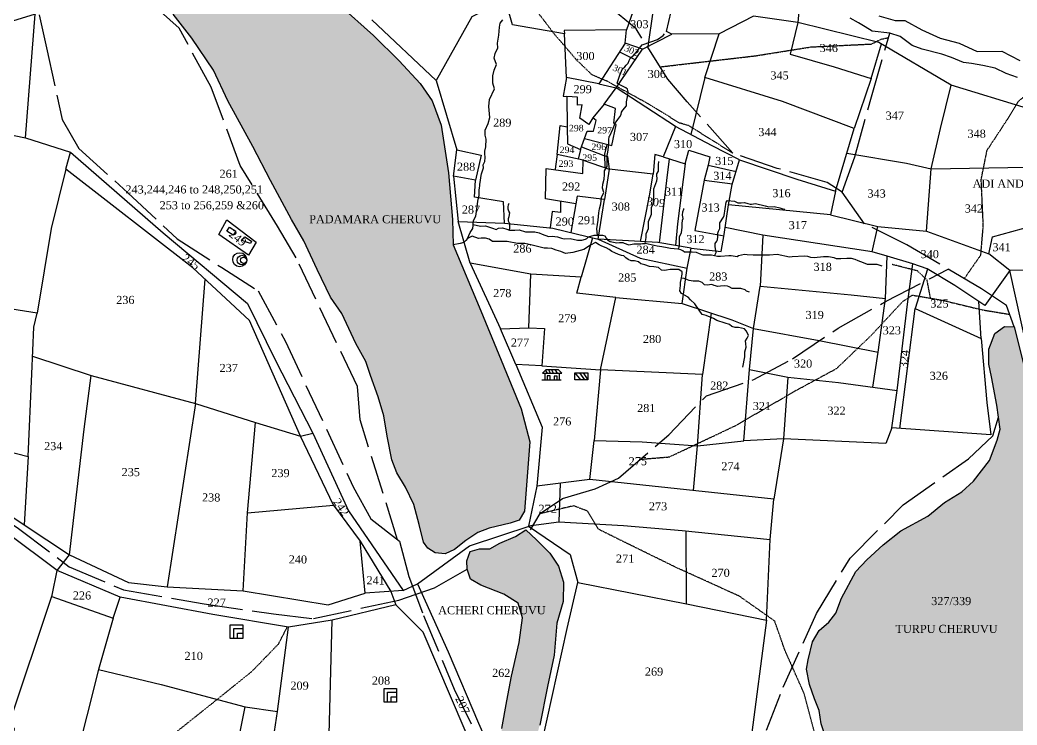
# Model space of a CAD drawing. Header units: millimetres. Extents: x 560 to 2074, y -487 to 930.
# Drawn here: x 1139 to 1447.5, y 239.2 to 457.4 of the extents above; entities that cross this region are included whole.
import ezdxf

# ---------------------------------------------------------------- set-up
doc = ezdxf.new("R2010")
doc.units = ezdxf.units.MM
doc.header["$MEASUREMENT"] = 0
doc.linetypes.add('ACAD_ISO02W100', pattern=[15, 12, -3])
doc.linetypes.add('ACAD_ISO07W100', pattern=[3, 0, -3])
for name, color, linetype in [('CARTTRACK', 30, 'ACAD_ISO02W100'), ('NALA', 4, 'Continuous'), ('ROUND WELL', 5, 'Continuous'), ('SQUAREWELL', 5, 'Continuous'), ('SURVEY_BND', 7, 'Continuous'), ('SURVEY_NO', 7, 'Continuous'), ('TEXT', 7, 'Continuous'), ('VILLAGE_AREA', 1, 'Continuous'), ('WATER_BODY', 4, 'Continuous')]:
    doc.layers.add(name, color=color, linetype=linetype)
doc.layers.add('FOOTPATH', color=150, linetype='ACAD_ISO07W100', lineweight=30)
doc.styles.get("Standard").update_dxf_attribs({"font": 'times.ttf'})

# ---------------------------------------------------------------- blocks, each defined once
blk = doc.blocks.new('123')
at = {"layer": 'SQUAREWELL'}
for points in [[(-3.04, 4.2), (0.8, 4.2), (0.8, 0), (-3.04, 0)], [(-1.97, 3.09), (0.8, 3.09), (0.8, 0), (-1.97, 0)], [(0.8, 0), (-0.8, 0), (-0.8, 1.65), (0.8, 1.65)]]:
    blk.add_lwpolyline(points, close=True, dxfattribs=at)

msp = doc.modelspace()

# ---------------------------------------------------------------- hatches: boundary and pattern name
at = {"layer": 'VILLAGE_AREA'}
h = msp.add_hatch(dxfattribs=at)
h.set_pattern_fill('ANSI31', color=256, scale=20, angle=90, style=0)
h.paths.add_polyline_path([(1473.64, 404.9), (1470.98, 413.19), (1458.24, 412.11), (1453.17, 394.35)])
h.paths.add_polyline_path([(1474.6, 400.38), (1465.43, 392.42), (1474.12, 392.36)])
h.paths.add_polyline_path([(1471.33, 385), (1459.05, 386.43), (1452.79, 380.46), (1455, 368.17), (1465.77, 370.72), (1469.64, 374.97)])
h.paths.add_polyline_path([(1492.11, 371.11), (1487.52, 375.32), (1482.22, 373.58), (1478.69, 368.99), (1477.2, 361.17), (1480.57, 361.17), (1480.57, 356.9), (1486.8, 356.44), (1496.56, 357.38), (1495.34, 365.14), (1494.97, 365.14), (1494.97, 367.46), (1494.95, 367.59), (1491.17, 366.49)])
h.paths.add_polyline_path([(1484.61, 369.41), (1483.54, 369.41), (1483.54, 373.61), (1487.38, 373.61), (1487.38, 369.41), (1485.78, 369.41)], flags=16)
h.paths.add_polyline_path([(1476.7, 374.54), (1471.87, 375.95), (1469.4, 369.45), (1469.49, 368.37), (1469.77, 368.37), (1469.77, 364.78), (1469.93, 362.79), (1475.05, 362.06), (1474.98, 364.46), (1472.41, 364.46), (1472.41, 368.66), (1476.25, 368.66), (1476.25, 366.84), (1476.7, 367.56)])
h.paths.add_polyline_path([(1433.14, 404.82), (1466.41, 404.82), (1466.41, 408.65), (1433.14, 408.65)], flags=9)
h.paths.add_polyline_path([(1447.68, 371.18), (1482.18, 371.18), (1482.18, 375.02), (1447.68, 375.02)], flags=9)
at = {"layer": 'WATER_BODY'}
h = msp.add_hatch(dxfattribs=at)
h.set_pattern_fill('DASH', color=256, scale=20, style=0)
h.paths.add_polyline_path([(1358.47, 143.96), (1358.12, 144.8), (1356.46, 145.98), (1354.6, 146.34), (1352.15, 147.46), (1349.87, 148.92), (1348.23, 148.83), (1346.24, 147.73), (1343.71, 145.96), (1341.92, 143.63), (1341.94, 142.08), (1342.22, 141.32), (1343.6, 140.65), (1346.2, 139.08), (1349.94, 135.86), (1353.01, 134.23), (1355.48, 131.51), (1358.92, 130.43), (1359.8, 131.77), (1359.91, 133.86), (1359.61, 136.01), (1358.79, 139.57)])
h.paths.add_polyline_path([(1482.46, 255.31), (1479.14, 263.22), (1473.38, 276.31), (1471.21, 288.9), (1470.85, 295.95), (1469.05, 300.55), (1462.92, 307.24), (1458.81, 317.58), (1456.36, 321.39), (1454.13, 329.16), (1450.66, 346.4), (1446.62, 362.44), (1443.67, 362.51), (1440.65, 360.36), (1438.77, 355.54), (1438.77, 350.86), (1439.64, 346.9), (1441.22, 338.14), (1442.3, 330.73), (1441.36, 327.35), (1438.99, 321.09), (1434.07, 314.65), (1430.4, 311.34), (1425.07, 308.03), (1419.95, 303.86), (1411.51, 299.3), (1406.11, 294.91), (1401, 290.31), (1397.67, 286.67), (1393.21, 278.4), (1391.48, 273.79), (1389.25, 270.99), (1386.29, 268.4), (1384.2, 264.94), (1382.91, 259.35), (1382.41, 256.41), (1383.27, 251.66), (1384.85, 247.27), (1386.29, 243.67), (1386.94, 239.57), (1388.17, 235.83), (1391.62, 233.03), (1396.75, 226.05), (1401.87, 217.71), (1405.18, 213.53), (1406.19, 210.23), (1409.14, 208.43), (1414.76, 205.55), (1417.93, 205.55), (1423.26, 205.55), (1430.03, 207.13), (1438.21, 209.29), (1440.66, 210.08), (1443.54, 209.94), (1446.79, 209), (1452.55, 206.34), (1457.73, 204.18), (1461.77, 203.75), (1466.59, 203.75), (1473.03, 203.75), (1475.97, 206.29), (1478.55, 209.29), (1480.13, 212.24), (1480.07, 214.63), (1480.79, 218.59), (1481.73, 221.82), (1483.17, 224.49), (1488.16, 228.27), (1491.76, 230.78), (1492.12, 232.87)])
h.paths.add_polyline_path([(1302.9, 292.34), (1298.84, 296.49), (1295.52, 299.57), (1292.35, 297.57), (1287.44, 295.47), (1284.41, 293.7), (1281.14, 293.71), (1278.29, 292.83), (1277.26, 289.98), (1277.33, 287.43), (1278.38, 284.29), (1281.56, 282.43), (1288.7, 279.7), (1293.14, 276.86), (1294.54, 272.38), (1293.42, 264.74), (1291.13, 254.29), (1289.68, 246.61), (1288.05, 238.07), (1287.81, 232.4), (1289.35, 229.5), (1290.38, 226.15), (1291.17, 220.32), (1292.39, 217.24), (1293.79, 216.44), (1294.77, 216.44), (1294.21, 220.56), (1292.76, 226.34), (1293.28, 229.93), (1294.63, 232.08), (1298.37, 233.8), (1299.82, 239.15), (1302.26, 251.08), (1304.26, 260.83), (1305.11, 270.66), (1307.07, 277.38), (1307.21, 283.35), (1305.61, 288.38)])
h.paths.add_polyline_path([(1294.05, 337.05), (1287.17, 353.84), (1281.62, 367.38), (1272.99, 387.78), (1272.85, 395.65), (1271.59, 410.12), (1269.35, 424.84), (1266.58, 432.43), (1262.82, 437.79), (1256.29, 444.76), (1248.41, 452.58), (1237.77, 462.14), (1232.41, 468.93), (1230.98, 473.93), (1228.38, 479.73), (1224.99, 483.57), (1221.5, 485.36), (1212.79, 488.96), (1203.43, 491.89), (1195.73, 495.88), (1183.45, 502.57), (1174.69, 506.08), (1170.38, 507.6), (1165.48, 510.03), (1159.21, 512.59), (1152.47, 515.71), (1151.38, 516.04), (1151.38, 514.46), (1152.08, 512.36), (1153.35, 509), (1155.57, 506.01), (1157.23, 503.35), (1158.83, 497.32), (1160.42, 492.75), (1165.63, 486.53), (1169.25, 481.13), (1172.24, 475.61), (1173.58, 471.04), (1176.14, 468.25), (1181.61, 463.93), (1186.44, 459.17), (1192.16, 451.8), (1198.83, 441.9), (1203.36, 432.38), (1211.05, 418.28), (1216.52, 407.76), (1223.01, 395.69), (1226.8, 389.08), (1230.98, 380.22), (1235.08, 371.61), (1238.58, 366.52), (1242.91, 357.23), (1246.02, 351.68), (1247.49, 347.39), (1249.79, 340.72), (1251.55, 334.9), (1252.62, 328.54), (1254.01, 321.29), (1255.56, 317.28), (1258.27, 312.75), (1260.86, 307.44), (1262.53, 301.21), (1263.88, 295.81), (1265.23, 293.87), (1267.51, 292.42), (1270.57, 292.11), (1273.45, 293.47), (1276.96, 296.28), (1280.71, 298.75), (1284.13, 300.1), (1290.72, 301.6), (1293.48, 302.56), (1295.12, 305.41), (1296.74, 326.81)])
h.paths.add_polyline_path([(1666, 501.82), (1660.63, 504.33), (1653.59, 506.57), (1647.16, 507.8), (1642.29, 506.62), (1640.11, 504.72), (1637.37, 500.76), (1636.48, 495.37), (1636.48, 488.84), (1638.99, 484.87), (1643.3, 483.14), (1645.87, 482.81), (1649, 482.03), (1652.69, 482.03), (1658.34, 482.08), (1663.32, 483.26), (1665.33, 484.37), (1667.79, 488.23), (1668.91, 492.44), (1668.91, 496.24), (1667.96, 499.42)])
h.paths.add_polyline_path([(1671.16, 452.94), (1670.54, 455.88), (1667.98, 457.66), (1661.78, 455.96), (1659.38, 454.72), (1651.71, 453.56), (1649.69, 451.08), (1649.77, 447.37), (1650, 444.89), (1653.18, 442.88), (1655.81, 443.34), (1660.31, 444.19), (1662.94, 444.97), (1666.43, 445.12), (1668.99, 445.97), (1670.23, 447.76), (1671.39, 450.31)])
h.paths.add_polyline_path([(1731.92, 159.93), (1729.78, 161.28), (1725.52, 162.54), (1720.95, 162.17), (1719.19, 160.36), (1720.24, 158.96), (1721.81, 158), (1723.34, 157.91), (1726.1, 157.04), (1728.55, 153.94), (1729.25, 151.01), (1727.94, 147.17), (1726.19, 142.19), (1726.92, 141.86), (1727.54, 141.86), (1728.42, 142.08), (1729.52, 143.45), (1730.12, 144.5), (1731.28, 146.15), (1733.21, 149.14), (1733.77, 152.33), (1732.57, 157.82)])
h.paths.add_polyline_path([(1578.74, 101.51), (1575.72, 103.75), (1571.57, 106.55), (1566.3, 109.32), (1564.54, 110.26), (1563.01, 110.52), (1561.82, 110.29), (1560.66, 109.59), (1559.57, 108.28), (1558.83, 107.23), (1557.89, 105.26), (1556.4, 101.6), (1555.98, 97.4), (1555.95, 94.23), (1556.66, 91.99), (1558.52, 90.64), (1559.57, 90.2), (1561.74, 89.49), (1562.78, 88.74), (1562.78, 87.99), (1562.56, 86.5), (1560.69, 83.76), (1561.48, 83.08), (1562.93, 83.08), (1564.09, 83.11), (1567.67, 81.82), (1570.18, 82.05), (1573.15, 85.47), (1576.12, 89.65), (1578.4, 94.13), (1579.3, 97.67)])
h.paths.add_polyline_path([(1409.28, 266.99), (1441.42, 266.99), (1441.42, 270.82), (1409.28, 270.82)], flags=24)
h.paths.add_polyline_path([(1420.3, 275.59), (1433.71, 275.59), (1433.71, 279.51), (1420.3, 279.51)], flags=24)
h.paths.add_polyline_path([(1267.76, 272.76), (1301.54, 272.76), (1301.54, 276.59), (1267.76, 276.59)], flags=9)
h.paths.add_polyline_path([(1227.85, 393.79), (1269.02, 393.79), (1269.02, 397.63), (1227.85, 397.63)], flags=24)
h.paths.add_polyline_path([(1562.85, 94.43), (1569.65, 94.43), (1569.65, 98.24), (1562.85, 98.24)], flags=24)

# ---------------------------------------------------------------- linework, layer by layer
at = {"layer": 'CARTTRACK'}
for points in [[(1446.62, 362.44), (1444.26, 369.04), (1436.55, 374.23), (1413.42, 387.8), (1400.34, 394.33), (1393.42, 404.11), (1388.73, 407.13), (1373.3, 411.48), (1359.56, 416.17), (1345.47, 432.07), (1339.44, 439.11), (1329.68, 454.62), (1322.63, 460.48), (1312.91, 462.65), (1287.6, 470.52), (1270.11, 480.29), (1250.83, 496.37), (1232.89, 513.45), (1214.08, 531.99), (1210.3, 541.48)], [(1137.52, 527.16), (1144.29, 508.48), (1144.56, 495.76), (1141.73, 484.13), (1141.73, 473.68), (1147.23, 448.77), (1152.07, 426.58), (1157.16, 417.61), (1172.32, 403.95), (1187.63, 389.65), (1201.44, 380.81), (1212.71, 373.58), (1221.16, 357.91), (1242.1, 312.94), (1247.61, 302.99), (1256.47, 296.03), (1259.29, 285.12), (1263.85, 273.07), (1273.37, 250.3), (1287.6, 221.31), (1291.05, 212.17)], [(1255.85, 296.51), (1244.23, 333.61), (1243.39, 343.92), (1224.45, 383.75), (1218.65, 393.57), (1207.18, 412.34), (1198.15, 436.62), (1188.26, 454.84), (1179.56, 462.58), (1169.91, 470.96), (1156.53, 487.67), (1147.99, 496.67), (1131.1, 516.14)], [(1393.42, 404.11), (1397.37, 415.09), (1402.47, 433.67), (1408.12, 453.36)], [(1297.01, 299.58), (1299.96, 304.6), (1306.92, 309.3), (1316.97, 312.31), (1324.2, 315.6), (1339.77, 328.95), (1351.4, 341.09), (1366.1, 346.13), (1378.02, 352.52), (1392.16, 362.02), (1406.98, 370.35), (1420.43, 377.29), (1426.19, 380.31)], [(1019.14, 340.28), (1033.87, 334.81), (1061.56, 328.6), (1091.55, 320.35), (1119.76, 312.5), (1138.52, 300.05), (1154.24, 288.17), (1171.08, 280.98), (1195.99, 276.69), (1217.43, 273.55), (1229.79, 272.12), (1256.21, 277.83), (1267.28, 281.6), (1277.33, 287.43)], [(1370.02, 237.55), (1375.15, 250.87), (1385.42, 273.66), (1395.9, 290.82), (1412.32, 307.35), (1432.45, 321.52), (1440, 328.69), (1441.76, 334.44)]]:
    msp.add_lwpolyline(points, dxfattribs=at)
at = {"layer": 'FOOTPATH', "ltscale": 0.01}
for points in [[(1359.56, 416.17), (1345.87, 424.74), (1343.08, 425.5), (1333.34, 431.48), (1320.64, 438.46), (1316.05, 440.41), (1311.38, 444.86), (1304.35, 453.06), (1298.91, 460.2), (1292.65, 464.72), (1287.6, 470.52)], [(1337.05, 442.9), (1366.46, 446.31), (1383.73, 449.06), (1402.49, 449.98), (1405.48, 451.48), (1407.71, 451.94)], [(1431.22, 377.36), (1436.31, 384.66), (1437.08, 393.77), (1436.43, 408.01), (1438.24, 417.06), (1444.15, 426.04), (1448, 432.32), (1456.38, 438.91)], [(1420.75, 371.28), (1419.68, 376.9), (1416.69, 379.74), (1408.88, 381.72)], [(1331.02, 321.44), (1339.96, 322.17), (1360.26, 331.78), (1379.24, 342.8), (1391.72, 349.56), (1402.4, 359.77), (1412.17, 370.29), (1415.14, 372.24), (1424.45, 370.65), (1436.8, 367.68), (1445.25, 366.29)], [(1381.84, 216.86), (1385.42, 223.87), (1385.62, 233.92), (1381.61, 248.98), (1375.69, 262.32), (1372.54, 271.34), (1361.57, 279.06), (1341.97, 287.96), (1324.13, 296.72), (1318.02, 299.77), (1314.59, 305.39), (1310.3, 307.01), (1299.96, 304.6)], [(1137.36, 197.79), (1146.26, 203.6), (1154.39, 211.51), (1169.83, 222.68), (1182.8, 233.39), (1199.3, 246.53), (1210.81, 255.8), (1219.01, 264.27), (1221.6, 269.31)]]:
    msp.add_lwpolyline(points, dxfattribs=at)
at = {"layer": 'NALA'}
for points in [[(1277.46, 389.72), (1278.25, 391.59), (1279.14, 392.83), (1279.23, 393.75), (1279.23, 394.5), (1279.36, 395.39), (1280.02, 396.67), (1280.73, 401.91), (1281.04, 403.1), (1281.04, 404.64), (1281.22, 405.53), (1281.31, 405.97), (1281.31, 406.58), (1281.48, 407.69), (1281.57, 408.7), (1281.79, 409.81), (1282.41, 411.62), (1282.32, 412.59), (1282.81, 413.65), (1282.94, 414.8), (1282.85, 416.03), (1282.85, 416.83), (1283.12, 418.15), (1283.26, 420.52), (1282.9, 421.71), (1282.9, 423.35), (1283.83, 425.33), (1284.41, 427.19), (1284.32, 428.34), (1284.1, 430.63), (1284.32, 432.84), (1285.78, 436.13), (1285.29, 437.9), (1285.29, 440.1), (1285.69, 441.83), (1286.4, 443.59), (1285.73, 445.62), (1286.04, 446.99), (1286.84, 448.79), (1286.75, 450.2), (1287.15, 452.67), (1287.42, 455.15), (1287.55, 456.38), (1288.39, 457.44)], [(1447.67, 439.63), (1444.11, 440.83), (1440.74, 442.46), (1436.94, 443.3), (1433.44, 443.96), (1430.91, 444.27), (1427.23, 445.77), (1424.28, 446.85), (1418.13, 448.36), (1415.11, 449.56), (1411.31, 452.27), (1408.12, 453.36), (1402.65, 453.99), (1400.54, 455.25), (1398.49, 456.58), (1395.84, 458.02)], [(1404.75, 458.66), (1409.78, 457.29), (1412.8, 457.29), (1418.11, 454.38), (1423.71, 451.81), (1429.65, 450.22), (1435.13, 447.65), (1442.84, 447.76), (1448.38, 444.85)], [(1317.71, 390.84), (1317.45, 392.76), (1317.94, 395.41), (1318.1, 397.69), (1318.37, 398.95), (1318.71, 400.49), (1318.9, 402.49), (1319.67, 404.03), (1319.27, 405.3), (1319.36, 406.56), (1319.77, 408.1), (1319.86, 409.61), (1319.86, 410.69), (1320.69, 412.01), (1320.72, 413.95), (1320.72, 415.49), (1320.94, 416.48), (1321.13, 418.02), (1321.16, 418.97), (1321.16, 420.3), (1321.34, 421.31), (1321.5, 421.59), (1322.48, 423.57), (1323.18, 425.5), (1324.03, 426.62), (1324.61, 427.44), (1325, 428.13), (1325.08, 428.91), (1325.5, 429.53), (1326.63, 430.88), (1326.63, 432.04), (1326.86, 433.09), (1327.05, 434.09), (1327.21, 435.17), (1326.97, 435.99), (1326.43, 436.45), (1325.42, 436.92), (1324.15, 437.5), (1323.76, 437.81), (1324.57, 440.31), (1325.42, 442.32), (1326.2, 442.94), (1326.62, 443.4), (1327.21, 444.02), (1327.55, 444.91), (1327.9, 445.69), (1329.03, 446.58), (1329.61, 447.27), (1331.51, 449.76), (1334.22, 450.65), (1336.24, 451.39), (1338.02, 452.63), (1338.48, 453.17)], [(1279.23, 394.13), (1281.48, 393.6), (1283, 393.69), (1285.26, 392.96), (1286.31, 392.52), (1287.1, 392.92), (1288.32, 393.07), (1289.65, 392.67), (1290.44, 392.37), (1292.15, 392.35), (1293.41, 392.43), (1295.44, 391.81), (1298.35, 391.81), (1299.65, 391.51), (1300.57, 391.15), (1302.51, 390.41), (1303.67, 390.45), (1305.29, 390.24), (1306.51, 389.84), (1307.35, 389.71), (1309.23, 389.79), (1311.54, 389.22), (1312.9, 389.26), (1313.99, 389.52), (1314.4, 389.77), (1314.89, 390.24), (1316.67, 390.84), (1317.71, 390.84), (1319.23, 390.8), (1319.98, 390.56), (1320.43, 389.9), (1320.75, 389.39), (1321.63, 388.87), (1323.68, 388.47), (1324.49, 388.53), (1325.5, 388.53), (1325.97, 388.34), (1327.4, 387.79), (1328.91, 388.13), (1330.15, 388.13), (1331.07, 388.13), (1331.67, 388.19), (1332.49, 388.26), (1332.66, 389.41), (1332.78, 390.03), (1332.78, 391.22), (1333.15, 392.12), (1333.51, 392.89), (1333.51, 394.21), (1333.51, 395), (1334.43, 397.29), (1334.39, 398.31), (1334.43, 399.4), (1335.06, 400.66), (1335.12, 403.72), (1335.12, 405.19), (1336.08, 407.62), (1336.17, 408.34), (1336.08, 409.27), (1336.11, 409.81), (1336.53, 410.65), (1336.56, 412.57), (1336.68, 413.6)], [(1353.9, 384.37), (1354.44, 385.46), (1354.19, 386.59), (1354.07, 387.27), (1354.16, 388.27), (1354.61, 388.94), (1354.81, 389.31), (1354.95, 390.25), (1354.92, 390.9), (1354.92, 391.41), (1355.09, 392.06), (1355.58, 392.85), (1355.58, 394.61), (1356.66, 396.41), (1356.85, 396.92), (1357.56, 401.06), (1357.96, 401.57), (1360.12, 401.37), (1361.14, 400.78), (1362.19, 400.78), (1363.18, 400.95), (1364.17, 400.63), (1364.94, 400.38), (1365.31, 400.38), (1366.61, 400.63), (1369.56, 399.93), (1370.72, 399.56), (1372.4, 399.64), (1374.1, 399.25), (1374.75, 399.08), (1375.71, 398.88)], [(1290.44, 392.37), (1290.59, 393.11), (1290.6, 394.05), (1290.36, 394.72), (1290.18, 395.18), (1290.18, 395.92), (1290.36, 396.61), (1290.54, 397.75), (1290.24, 398.24), (1290.08, 398.88), (1290.08, 399.57), (1290.14, 400.18), (1290.24, 400.54), (1290.36, 400.74)], [(1342.76, 386.43), (1343.07, 387.49), (1343.07, 389.14), (1343.07, 390.28), (1343.71, 391.59), (1343.86, 393.19), (1343.86, 394.29), (1344.03, 395.4), (1344.17, 395.97), (1344.01, 397.04), (1344.1, 397.98), (1344.39, 398.82), (1344.43, 399.01)], [(1362.72, 349.98), (1363.26, 353.12), (1363.26, 354.73), (1363.75, 356.12), (1363.62, 357.15), (1363.53, 358.05), (1364.02, 358.94), (1364.47, 359.75), (1364.11, 360.51), (1363.75, 361.18), (1363.21, 361.85), (1361.37, 362.17), (1360.25, 362.26), (1359.31, 362.48), (1358.55, 363.11), (1357.25, 363.56), (1354.64, 364.41), (1353.57, 364.99), (1351.37, 365.89), (1350.05, 366.24), (1349.17, 367.62), (1347.79, 369.59), (1346.47, 370.79), (1345.75, 371.63), (1344.4, 372.32), (1343.7, 372.73), (1343.17, 373.52), (1343.42, 375.23), (1343.42, 376.17), (1343.64, 377.12), (1343.95, 378.72), (1343.95, 379.44), (1342.85, 380.19), (1342.07, 380.22), (1340.18, 380.22), (1339.05, 379.97), (1338.58, 379.85), (1337.54, 380), (1336.6, 380.82), (1335.09, 381.04), (1333.8, 381.07), (1332.36, 381.6), (1331.11, 381.96), (1330.42, 382.53), (1329.1, 382.84), (1328.1, 382.87), (1327.19, 383.31), (1326.46, 383.78), (1325.8, 384.38), (1325.14, 384.54), (1324.17, 384.82), (1323.04, 385.35), (1322.13, 385.79), (1321.34, 386.36), (1320.34, 386.89), (1319.58, 387.2), (1318.8, 387.49), (1318.17, 387.77), (1317.13, 388.52), (1315.56, 387.67), (1313.42, 386.32), (1310.1, 385.42), (1307.79, 385.14), (1306.38, 385.76), (1304.86, 386.15), (1303.62, 386.66), (1302.27, 386.77), (1301.2, 386.77), (1297.03, 387.84), (1295.23, 388.23), (1292.92, 388.23), (1289.71, 388.85), (1286.47, 388.84), (1285.19, 388.84), (1284.22, 389.59), (1283.07, 389.9), (1281.74, 389.9), (1280.9, 389.72), (1278.87, 390.52), (1277.46, 389.72), (1276.97, 389.11), (1276.31, 388.49), (1275.16, 388.22), (1272.99, 387.78)], [(1405.76, 381.2), (1404.27, 381.72), (1402.87, 381.72), (1401.29, 381.77), (1400.03, 382.25), (1398.36, 382.87), (1397.4, 383.28), (1396.32, 383.58), (1394.9, 383.58), (1393, 383.47), (1391.65, 383.51), (1390.96, 383.83), (1389.17, 384.06), (1387.66, 384.09), (1384.75, 383.79), (1383.67, 383.93), (1382.78, 384.22), (1381.74, 384.25), (1377.89, 384.13), (1377.16, 384.04), (1373.31, 384.84), (1370.91, 384.66), (1365.91, 384.66), (1364.03, 384.7), (1363.16, 384.8), (1361.37, 384.36), (1360.89, 384.06), (1359.06, 384.43), (1358.3, 384.45), (1355.78, 384.22), (1354.86, 384.18), (1352.93, 384.57), (1350.42, 384.57), (1349.28, 384.98), (1348.34, 385.4), (1347.01, 385.56), (1345.77, 385.56), (1344.62, 385.58), (1344.07, 385.92), (1343.52, 386.29), (1342.56, 386.47), (1340.31, 386.7), (1339.28, 386.84), (1337.63, 387.16), (1336.14, 387.43), (1332.49, 388.26)], [(1364.71, 373.18), (1363.83, 373.51), (1363.41, 373.89), (1362.08, 374.28), (1361.25, 374.3), (1360.3, 374.28), (1359.38, 374.3), (1358.43, 374.84), (1357.9, 375.04), (1356.92, 375.1), (1355.76, 375.02), (1354.91, 374.87), (1353.84, 375.22), (1353.07, 375.55), (1351.62, 375.37), (1350.82, 375.43), (1350.05, 376.11), (1349.01, 376.58), (1347.32, 376.61), (1346.07, 376.76), (1344.5, 377.38), (1343.71, 377.48)]]:
    msp.add_lwpolyline(points, dxfattribs=at)
at = {"layer": 'ROUND WELL'}
for centre, major_axis in [((1207, 383.2), (-2.18, 0.06)), ((1207.69, 383.08), (-1.48, -0.02)), ((1208.21, 383.04), (-0.965, 0.021))]:
    msp.add_ellipse(centre, major_axis=major_axis, ratio=1, dxfattribs=at)
at = {"layer": 'SURVEY_BND'}
for points in [[(1230.03, 486.5), (1185.54, 503.33), (1149.97, 518.12), (1146.1, 489.15), (1143.81, 469.96), (1143.67, 459.24), (1126.85, 454.08), (1115.61, 426.1), (1140.72, 420.88), (1143.67, 459.24)], [(1333.33, 449.22), (1334.93, 459.94), (1333.37, 461.16), (1336.77, 473.12)], [(1349.67, 468.11), (1361.75, 465.61), (1380.16, 462.41), (1379.69, 456.66), (1377.33, 446.78), (1390.91, 442.93), (1402.39, 439.3), (1405.55, 450)], [(1329.94, 463.89), (1326.64, 454.4), (1307.43, 454.15), (1307.47, 453.09), (1291.39, 455.94), (1289.24, 463.61), (1278.79, 458.42), (1267.8, 438.67), (1247.89, 457.44)], [(1549.44, 394.66), (1541.38, 374.97), (1528.97, 391.87), (1515.54, 410.4), (1494.01, 420.58), (1484.55, 425.14), (1450.79, 430), (1427.12, 437.27), (1404.77, 450.46), (1379.69, 456.66), (1365.94, 458.56), (1355.37, 453.12), (1340.7, 453.02), (1339.1, 453.8), (1340.52, 460.04)], [(1319.72, 431.35), (1323.43, 436.42), (1331.65, 448.36), (1326.29, 450.2), (1326.64, 454.4)], [(1318.07, 437.65), (1308.12, 439.61), (1307.47, 453.09)], [(1331.65, 448.36), (1340.7, 453.02)], [(1402.39, 439.3), (1397.11, 423.81), (1374.9, 432.18), (1350.88, 439.63), (1355.37, 453.12)], [(1326.29, 450.2), (1318.07, 437.65), (1323.43, 436.42)], [(1267.8, 438.67), (1274.13, 417.17), (1281.72, 415.61), (1279.91, 407.78), (1273.16, 409.05), (1274.13, 417.17)], [(1308.12, 439.61), (1307.06, 433.87), (1308.22, 433.77)], [(1350.88, 439.63), (1346.61, 421.94)], [(1341.81, 424.47), (1323.43, 436.42)], [(1394.83, 416.16), (1413.36, 413.11), (1420.92, 411.37), (1423.82, 423.84), (1427.12, 437.27)], [(1312.39, 417.27), (1314.51, 422.97), (1316.51, 423.01), (1317.3, 426.26), (1316.3, 427.17), (1315.05, 425.05), (1312.22, 427.01), (1312.97, 431.18), (1311.55, 431.09), (1311.46, 433.57), (1308.22, 433.77), (1308.35, 424.34)], [(1313.67, 420.72), (1322.11, 418.52), (1323.48, 424.95), (1322.73, 425.43), (1323.32, 430.02), (1319.72, 431.35), (1316.3, 427.17)], [(1420.92, 411.37), (1450.61, 411.88), (1450.79, 430)], [(1153.17, 411.2), (1148.69, 392.85), (1144.31, 366.61), (1096.67, 374.24), (1115.61, 426.1)], [(1305.19, 415.75), (1306.1, 424.8), (1308.35, 424.34), (1308.43, 419.06), (1312.39, 417.27), (1311.75, 414.33)], [(1346.72, 386.79), (1355.97, 385.78), (1356.93, 390.96), (1358.23, 400.15), (1359.42, 406.49), (1361.62, 414.08), (1353.23, 418.46), (1341.81, 424.47), (1337.98, 415.07), (1335.4, 415.73), (1334.9, 409.68), (1321.32, 411.22), (1319.9, 401.89), (1311.36, 402.89), (1309.49, 391.6)], [(1361.62, 414.08), (1379.39, 408.15), (1391.33, 404.43), (1397.11, 423.81)], [(1140.72, 420.88), (1154.67, 416.46), (1183.31, 391.5), (1209.41, 369.65), (1218.1, 352.02), (1229.57, 329.46), (1240.66, 305.45), (1257.59, 280.77), (1262, 282.83), (1278.08, 294.63), (1297.16, 300.97), (1305.77, 302.1), (1325.78, 300.9), (1343.86, 299.33), (1371.1, 296.56), (1372.24, 309.13), (1315.34, 315.19), (1298.91, 313.13), (1296.39, 300.71), (1309.22, 291.96), (1311.64, 283.25), (1345.21, 276.72), (1345.16, 299.2)], [(1312.71, 418.12), (1319.7, 415.42), (1320.75, 415.17), (1321.32, 411.22)], [(1320.07, 411.65), (1319.92, 415.84), (1320.71, 418.88)], [(1337.98, 415.07), (1344.79, 412.85), (1345.98, 417.07), (1352.44, 415.04), (1351.91, 412.46), (1360.59, 410.54)], [(1236, 307.27), (1225.85, 328.63), (1210.01, 364.41), (1192.49, 380.74), (1153.17, 411.2), (1154.67, 416.46)], [(1310.97, 400.53), (1301.57, 402.04), (1301.85, 411.47), (1313.18, 409.85), (1313.26, 414.01), (1321.32, 411.22)], [(1313.26, 414.01), (1305.19, 415.75), (1304.73, 412.01), (1304.59, 411.08)], [(1336.9, 388.41), (1339.11, 407.69), (1339.94, 414.43)], [(1344.79, 412.85), (1342.41, 394.28), (1341.88, 387.59)], [(1351.91, 412.46), (1350.66, 407.78), (1359.47, 406.66)], [(1389.8, 397.07), (1404.42, 393.45), (1419.53, 392.01), (1420.92, 411.37)], [(1273.16, 409.05), (1274.59, 395.04), (1288.88, 394.52), (1288.61, 401.15), (1279.66, 402.56), (1279.91, 407.78)], [(1330.99, 388.8), (1333.74, 402.96), (1334.9, 409.68)], [(1350.66, 407.78), (1347.81, 392.23), (1356.86, 390.56)], [(1391.33, 404.43), (1389.8, 397.07), (1358.23, 400.15)], [(1306.27, 401.29), (1306.25, 397.78), (1303.63, 398.12), (1303.1, 393.03)], [(1317.94, 389.57), (1319.9, 401.89)], [(1316.12, 390.01), (1312.63, 377.77), (1297.1, 378.74), (1278.3, 382.17), (1274.59, 395.04)], [(1288.88, 394.52), (1303.87, 392.95), (1317.94, 389.57), (1330.87, 383.66), (1345.41, 380.62), (1346.72, 386.79), (1336.33, 388.5), (1330.99, 388.8), (1317.94, 389.57)], [(1402.7, 385.61), (1368.87, 390.82), (1357.24, 393.13)], [(1445.32, 379.84), (1437.51, 368.98), (1428.3, 375.26), (1419.69, 380.39), (1415.26, 381.9), (1407.32, 384.29), (1402.7, 385.61), (1404.42, 393.45)], [(1419.53, 392.01), (1438.84, 385.01), (1439.96, 390.25), (1451.89, 393.55), (1451.82, 379.96), (1445.32, 379.84), (1438.84, 385.01)], [(1368.87, 390.82), (1368.01, 375.03), (1396.24, 372.31), (1406.82, 371.16), (1407.32, 384.29)], [(1278.3, 382.17), (1287.71, 361.77), (1296.46, 362.09), (1297.1, 378.74)], [(1323.36, 371.46), (1343.91, 369.66), (1345.41, 380.62)], [(1364.7, 349.21), (1376.61, 346.8), (1392.3, 345.24), (1410.46, 342.74), (1413.68, 370.24), (1415.26, 381.9)], [(1419.85, 380.29), (1416.02, 368.1), (1436.43, 358.81), (1435.65, 370.25)], [(1503.43, 355.5), (1489.53, 354.53), (1474.39, 354.69), (1468.8, 354.37), (1459.08, 356.12), (1450.5, 356.01), (1445.32, 379.84)], [(1142.91, 353.36), (1161.04, 347.38), (1193.32, 338.69), (1196.35, 377.14)], [(1300.46, 350.35), (1318.59, 349.12), (1323.36, 371.46), (1311.35, 372.84), (1312.63, 377.77)], [(1343.91, 369.66), (1359.23, 364.59), (1366.01, 361.93), (1368.01, 375.03)], [(1366.01, 361.93), (1386.34, 358.19), (1404.58, 354.62), (1406.82, 371.16)], [(1411.24, 330.99), (1416.02, 368.1)], [(1125.5, 338.99), (1128.71, 337.46), (1124.61, 326.62), (1141.58, 322.33), (1142.65, 347.9), (1143.33, 362.29), (1144.31, 366.61)], [(1352.86, 366.7), (1350.22, 347.62), (1318.59, 349.12), (1316.63, 327.22), (1331.55, 326.84), (1348.69, 325.62), (1350.22, 347.62)], [(1296.46, 362.09), (1301.31, 361.88), (1300.46, 350.35), (1292.46, 350.78), (1287.71, 361.77)], [(1348.69, 325.62), (1363.03, 327.12), (1364.7, 349.21), (1366.01, 361.93)], [(1436.43, 358.81), (1438.16, 339.02), (1439.37, 328.98), (1408.8, 331.17), (1410.39, 342.75)], [(1402.86, 343.79), (1404.58, 354.62)], [(1292.46, 350.78), (1300.6, 331.37), (1298.91, 313.13)], [(1154.27, 291.89), (1158.88, 330.78), (1161.04, 347.38)], [(1376.61, 346.8), (1375.27, 327.76), (1372.24, 309.13)], [(1193.32, 338.69), (1184.57, 281.97)], [(1193.32, 338.69), (1211.92, 332.77), (1225.85, 328.63), (1229.57, 329.46)], [(1209.37, 304.88), (1211.92, 332.77)], [(1408.8, 331.17), (1406.91, 326.3), (1375.27, 327.76), (1363.03, 327.12)], [(1315.34, 315.19), (1316.63, 327.22)], [(1347.43, 311.77), (1348.69, 325.62)], [(1141.58, 322.33), (1140.33, 301.15)], [(1120.87, 314.18), (1140.33, 301.15), (1154.27, 291.89), (1172.53, 283.32), (1184.57, 281.97), (1208.02, 280.66), (1234.32, 276.41), (1245.8, 279.94)], [(1306.13, 314.03), (1305.77, 302.1)], [(1257.59, 280.77), (1245.8, 279.94), (1244.31, 296.07), (1253.8, 280.51), (1253.8, 280.51), (1255.27, 276.41), (1235.64, 271.64), (1222.13, 269.45), (1198.69, 273.4), (1170.02, 278.7), (1150.46, 286.99), (1119.65, 310.01)], [(1208.02, 280.66), (1209.37, 304.88), (1236, 307.27), (1244.31, 296.07)], [(1345.21, 276.72), (1370.03, 271.6), (1371.1, 296.56)], [(1046.71, 245.68), (1065.15, 240.15), (1133.77, 222.95), (1137.35, 237.98), (1135.53, 239.18), (1148.99, 279.39), (1150.46, 286.99), (1154.27, 291.89)], [(1262, 282.83), (1271.48, 261.82), (1280.85, 239.76), (1292.07, 214.26), (1286.88, 214.33), (1280.93, 227.59)], [(1300.59, 233.99), (1308.36, 269.09), (1311.64, 283.25)], [(1148.85, 278.99), (1167.83, 272.27), (1170.02, 278.7)], [(1234.52, 232.36), (1258.81, 229), (1280.93, 227.59), (1263.71, 267.86), (1255.27, 276.41)], [(1167.83, 272.27), (1163.31, 256.38), (1182.66, 251.74), (1208.67, 244.82), (1218.65, 243.38), (1222.13, 269.45)], [(1217.41, 234.93), (1234.52, 232.36), (1235.64, 271.64)], [(1370.03, 271.6), (1365.15, 234.52), (1365.17, 233.51), (1393.5, 228.09), (1389.51, 213.36), (1387.38, 205.07), (1385.51, 192.12), (1368.99, 168.81), (1383.71, 163.63), (1397.39, 158.41), (1402.68, 176), (1385.51, 192.12)], [(1163.31, 256.38), (1156.08, 227.72), (1196.57, 222.72), (1199.15, 229.05), (1205.27, 227.65), (1208.67, 244.82)], [(1205.27, 227.65), (1215.91, 224.78), (1218.65, 243.38)]]:
    msp.add_lwpolyline(points, dxfattribs=at)
at = {"layer": 'SURVEY_NO'}
msp.add_lwpolyline([(1324.55, 447.56), (1329.44, 445.12)], dxfattribs=at)
at = {"layer": 'VILLAGE_AREA'}
for points in [[(1212.07, 388.59), (1209.68, 384.63), (1200.57, 390.97), (1203, 395.58), (1212.07, 388.59)], [(1205.75, 392.02), (1204.94, 390.81), (1203, 392.02), (1203.85, 393.24), (1205.75, 392.02)], [(1210.61, 388.91), (1210.32, 388.18), (1207.65, 389.11), (1208.58, 390.29), (1210.61, 388.91)], [(1300.7, 348.1), (1301.81, 349.18), (1305.49, 349.18), (1306.63, 348.1)], [(1301.57, 348.94), (1302.08, 348.1)], [(1302.49, 349.18), (1303.1, 348.1)], [(1303.47, 349.18), (1303.94, 348.1)], [(1304.46, 349.18), (1305.17, 348.1)], [(1300.45, 346.05), (1306.5, 346.05)], [(1300.7, 348.1), (1306.63, 348.1)], [(1301.43, 348.1), (1301.43, 346.05)], [(1305.83, 348.1), (1305.83, 346.05)], [(1310.73, 348.23), (1312.43, 346.02)], [(1312.09, 348.23), (1313.63, 346.02)], [(1313.29, 348.23), (1314.7, 346.02)]]:
    msp.add_lwpolyline(points, dxfattribs=at)
for points in [[(1302.16, 346.05), (1303.04, 346.05), (1303.04, 347.23), (1302.16, 347.23)], [(1304.28, 346.05), (1305.22, 346.05), (1305.22, 347.14), (1304.28, 347.14)], [(1310.73, 348.23), (1314.7, 348.23), (1314.7, 346.02), (1310.73, 346.02)]]:
    msp.add_lwpolyline(points, close=True, dxfattribs=at)
at = {"layer": 'WATER_BODY'}
for points in [[(1237.77, 462.14), (1248.41, 452.58), (1256.29, 444.76), (1262.82, 437.79), (1266.58, 432.43), (1269.35, 424.84), (1271.59, 410.12), (1272.85, 395.65), (1272.99, 387.78), (1281.62, 367.38), (1287.17, 353.84), (1294.05, 337.05), (1296.74, 326.81), (1295.12, 305.41), (1293.48, 302.56), (1290.72, 301.6), (1284.13, 300.1), (1280.71, 298.75), (1276.96, 296.28), (1273.45, 293.47), (1270.57, 292.11)], [(1270.57, 292.11), (1267.51, 292.42), (1265.23, 293.87), (1263.88, 295.81), (1262.53, 301.21), (1260.86, 307.44), (1258.27, 312.75), (1255.56, 317.28), (1254.01, 321.29), (1252.62, 328.54), (1251.55, 334.9), (1249.79, 340.72), (1247.49, 347.39), (1246.02, 351.68), (1242.91, 357.23), (1238.58, 366.52), (1235.08, 371.61), (1230.98, 380.22), (1226.8, 389.08), (1223.01, 395.69), (1216.52, 407.76), (1211.05, 418.28), (1203.36, 432.38), (1198.83, 441.9), (1192.16, 451.8), (1186.44, 459.17)], [(1388.17, 235.83), (1386.94, 239.57), (1386.29, 243.67), (1384.85, 247.27), (1383.27, 251.66), (1382.41, 256.41), (1382.91, 259.35), (1384.2, 264.94), (1386.29, 268.4), (1389.25, 270.99), (1391.48, 273.79), (1393.21, 278.4), (1397.67, 286.67), (1401, 290.31), (1406.11, 294.91), (1411.51, 299.3), (1419.95, 303.86), (1425.07, 308.03), (1430.4, 311.34), (1434.07, 314.65), (1438.99, 321.09), (1441.36, 327.35), (1442.3, 330.73), (1441.22, 338.14), (1439.64, 346.9), (1438.77, 350.86), (1438.77, 355.54), (1440.65, 360.36), (1443.67, 362.51), (1446.62, 362.44), (1450.66, 346.4)], [(1288.05, 238.07), (1289.68, 246.61), (1291.13, 254.29), (1293.42, 264.74), (1294.54, 272.38), (1293.14, 276.86), (1288.7, 279.7), (1281.56, 282.43), (1278.38, 284.29), (1277.33, 287.43), (1277.26, 289.98), (1278.29, 292.83), (1281.14, 293.71), (1284.41, 293.7), (1287.44, 295.47), (1292.35, 297.57), (1295.52, 299.57), (1298.84, 296.49), (1302.9, 292.34), (1305.61, 288.38), (1307.21, 283.35), (1307.07, 277.38), (1305.11, 270.66), (1304.26, 260.83), (1302.26, 251.08), (1299.82, 239.15)]]:
    msp.add_lwpolyline(points, dxfattribs=at)

# ---------------------------------------------------------------- block references
at = {"layer": 'SURVEY_BND'}
for p in [(1207.11, 265.94), (1254.69, 246.25)]:
    msp.add_blockref('123', p, dxfattribs=at)

# ---------------------------------------------------------------- texts
at = {"layer": 'SURVEY_NO'}
for s, height, p in [('303', 2.5, (1327.83, 454.87)), ('300', 2.5, (1311.14, 445.01)), ('346', 2.5, (1386.43, 447.49)), ('306', 2.5, (1333.22, 439.45)), ('345', 2.5, (1371.19, 439.01)), ('299', 2.5, (1310.27, 434.74)), ('347', 2.5, (1406.86, 426.58)), ('289', 2.5, (1285.4, 424.37)), ('298', 2, (1308.87, 422.95)), ('297', 2, (1317.64, 422.29)), ('344', 2.5, (1367.46, 421.47)), ('348', 2.5, (1432.19, 420.96)), ('307', 2.5, (1327.74, 419.97)), ('310', 2.5, (1341.35, 417.75)), ('294', 2, (1306, 416.21)), ('296', 2, (1315.82, 417.15)), ('293', 2, (1305.68, 411.95)), ('295', 2, (1313.02, 413.82)), ('315', 2.5, (1354.11, 412.53)), ('261', 2.5, (1200.74, 408.56)), ('288', 2.5, (1274.21, 410.75)), ('314', 2.5, (1353.52, 407.94)), ('292', 2.5, (1306.71, 404.61)), ('311', 2.5, (1338.57, 403.04)), ('316', 2.5, (1371.79, 402.56)), ('343', 2.5, (1401.22, 402.46)), ('287', 2.5, (1275.72, 397.48)), ('308', 2.5, (1322.08, 398.4)), ('313', 2.5, (1349.85, 398.12)), ('342', 2.5, (1431.33, 397.81)), ('290', 2.5, (1304.74, 393.78)), ('291', 2.5, (1311.61, 394.19)), ('317', 2.5, (1376.85, 392.66)), ('312', 2.5, (1345.17, 388.34)), ('286', 2.5, (1291.63, 385.42)), ('284', 2.5, (1329.75, 385.06)), ('340', 2.5, (1417.67, 383.69)), ('341', 2.5, (1439.9, 385.83)), ('318', 2.5, (1384.55, 379.75)), ('285', 2.5, (1324.07, 376.44)), ('283', 2.5, (1352.24, 376.75)), ('278', 2.5, (1285.4, 371.61)), ('236', 2.5, (1168.77, 369.51)), ('325', 2.5, (1420.67, 368.39)), ('319', 2.5, (1382.07, 364.86)), ('279', 2.5, (1305.52, 363.83)), ('323', 2.5, (1405.94, 360.09)), ('277', 2.5, (1290.9, 356.31)), ('280', 2.5, (1331.76, 357.41)), ('320', 2.5, (1378.49, 349.8)), ('237', 2.5, (1200.76, 348.45)), ('326', 2.5, (1420.48, 346.02)), ('282', 2.5, (1352.54, 342.99)), ('281', 2.5, (1329.96, 336.04)), ('321', 2.5, (1365.75, 336.67)), ('322', 2.5, (1388.83, 335.22)), ('276', 2.5, (1303.94, 331.9)), ('234', 2.5, (1146.47, 324.26)), ('275', 2.5, (1327.35, 319.59)), ('235', 2.5, (1170.45, 316.21)), ('239', 2.5, (1216.77, 315.91)), ('274', 2.5, (1356.02, 318.01)), ('238', 2.5, (1195.33, 308.36)), ('272', 2.5, (1299.46, 304.85)), ('273', 2.5, (1333.61, 305.62)), ('240', 2.5, (1222.16, 289.18)), ('271', 2.5, (1323.41, 289.44)), ('270', 2.5, (1352.96, 285.02)), ('226', 2.5, (1155.35, 278.02)), ('227', 2.5, (1197.04, 275.83)), ('327/339', 2.5, (1420.96, 276.29)), ('210', 2.5, (1189.93, 259.32)), ('262', 2.5, (1285.08, 254.06)), ('269', 2.5, (1332.36, 254.46)), ('208', 2.5, (1247.87, 251.67)), ('209', 2.5, (1222.68, 250.11))]:
    msp.add_text(s, height=height, dxfattribs=at).set_placement(p)
for s, height, rotation, p in [('302', 2, 335.683, (1325.82, 447.98)), ('301', 2, 335.683, (1322.19, 441.91)), ('309', 2.5, 352.5125, (1332.81, 400.14)), ('249', 2.5, 320.8577, (1203.41, 390.71)), ('245', 2.5, 324.0946, (1188.88, 383.22)), ('324', 2.5, 84.3033, (1413.57, 349.53)), ('242', 2.5, 303.9257, (1235.76, 308.27)), ('241', 2.5, 359.4309, (1246.22, 282.7)), ('207', 2.5, 295.3709, (1273.62, 247.35))]:
    msp.add_text(s, height=height, rotation=rotation, dxfattribs=at).set_placement(p)
at = {"layer": 'TEXT'}
for s, p in [('ADI ANDHRA SITE', (1433.78, 405.52)), ('243,244,246 to 248,250,251', (1171.62, 403.71)), ('253 to 256,259 &260', (1182.21, 398.82)), ('PADAMARA CHERUVU', (1228.49, 394.49)), ('ACHERI CHERUVU', (1268.4, 273.46)), ('TURPU CHERUVU', (1409.92, 267.68))]:
    msp.add_text(s, height=2.5, dxfattribs=at).set_placement(p)

doc.saveas('drawing.dxf')
